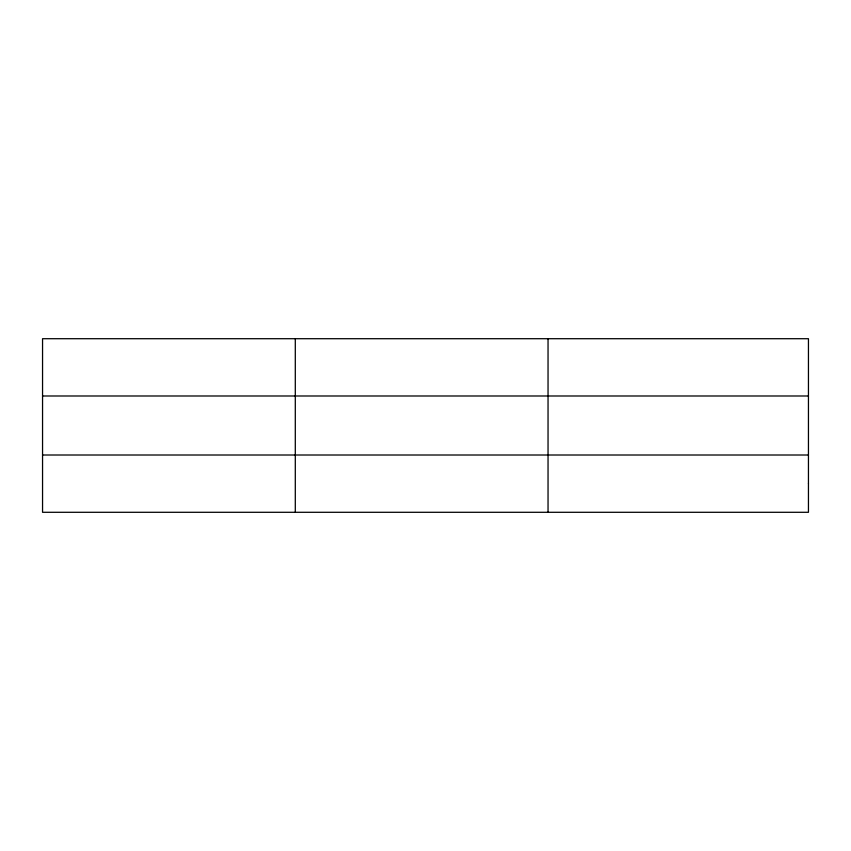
<?xml version="1.0" encoding="UTF-8"?>
<svg xmlns="http://www.w3.org/2000/svg" width="851" height="851" viewBox="0 0 851 851"><rect width="100%" height="100%" fill="white"/><g stroke="black" fill="none" stroke-linecap="round" stroke-linejoin="round"><path stroke-width="1.28" d="M295.297 338.709L295.297 512.291M42.55 395.992L808.45 395.992M42.55 455.008L808.45 455.008M548.044 338.709L548.044 512.291M808.45 483.645L808.45 512.291L42.55 512.291L42.55 338.709L808.45 338.709L808.45 483.645"/></g></svg>
